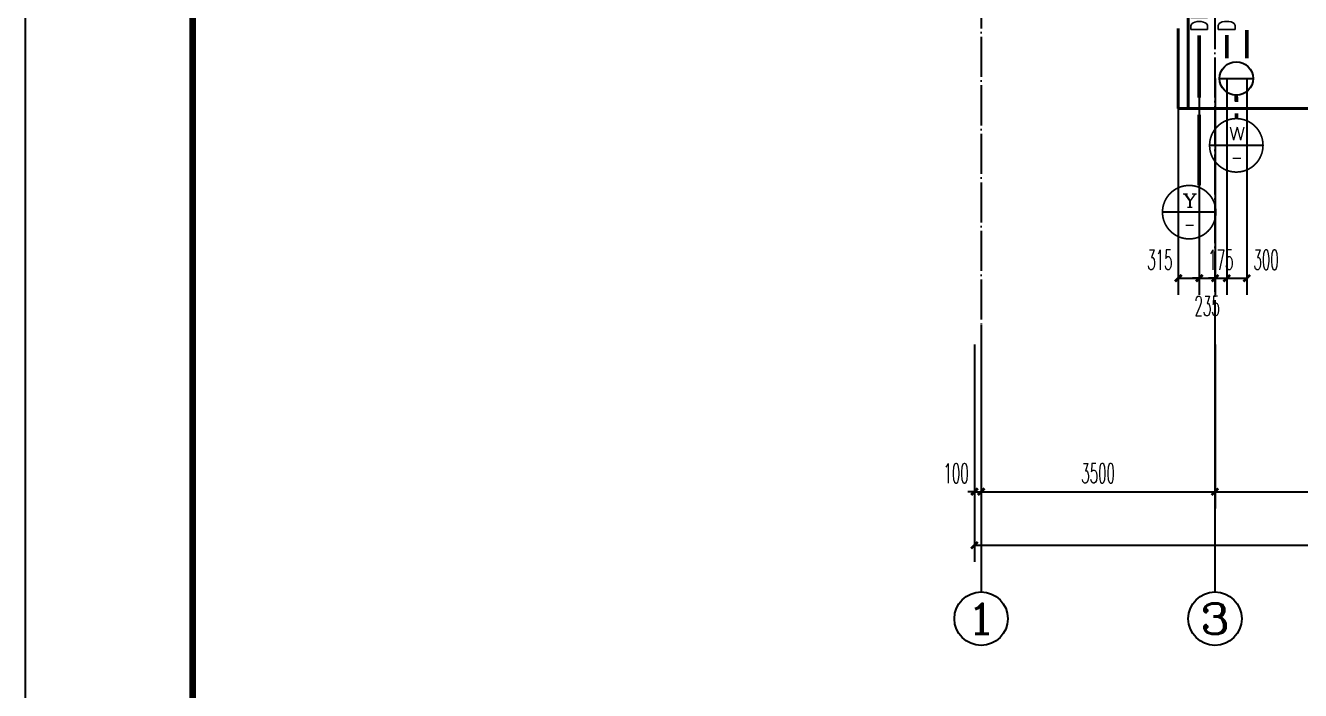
# Model space of a CAD drawing. Extents: x 27938 to 1507990, y 110129 to 923079.
# Drawn here: x 813614 to 832696, y 661501 to 671450 of the extents above; entities that cross this region are included whole.
import ezdxf
from ezdxf.enums import TextEntityAlignment as Align

# ---------------------------------------------------------------- set-up
doc = ezdxf.new("R2010")
doc.units = 0
doc.header["$LTSCALE"] = 1000
doc.header["$MEASUREMENT"] = 0
doc.linetypes.add('DOTE', pattern=[2.42, 2, -0.2, 0.02, -0.2])
for name, color, linetype in [('AXIS', 3, 'Continuous'), ('AXIS_TEXT', 7, 'Continuous'), ('DIM_污水', 2, 'Continuous'), ('DIM_雨水', 4, 'Continuous'), ('DOTE', 1, 'Continuous'), ('PIPE-凝结', 150, 'N'), ('PIPE-废水', 31, 'TG_F'), ('PIPE-污水', 2, 'W'), ('PIPE-雨水', 4, 'TG_Y'), ('TEXT_废水', 7, 'Continuous'), ('TEXT_雨水', 7, 'Continuous'), ('TWT_DIM', 3, 'Continuous'), ('WELL_污水', 2, 'Continuous'), ('图框', 140, 'Continuous')]:
    doc.layers.add(name, color=color, linetype=linetype)
doc.layers.add('yichutu', color=7, linetype='Continuous', true_color=0xffffff, plot=False)
doc.styles.add('_TCH_AXIS', font='COMPLEX', dxfattribs={"bigfont": 'GBCBIG'})
doc.styles.add('_TCH_DIM_T3', font='SIMPLEX.shx', dxfattribs={"width": 0.494118, "bigfont": 'GBCBIG.shx'})
doc.styles.add('_TWT_CIRCLE', font='COMPLEX', dxfattribs={"width": 1.1, "height": 3.5, "bigfont": 'HZTXT'})
doc.styles.add('_TWT_PIPEDN', font='SIMPLEX', dxfattribs={"width": 0.8, "height": 3.5, "bigfont": 'HZTXT'})
doc.styles.add('COMPLEX', font='COMPLEX')
doc.styles.get("Standard").update_dxf_attribs({"font": 'gbenor.shx', "bigfont": 'gbcbig.shx'})
doc.styles.add('TG_LINETYPE', font='SIMPLEX', dxfattribs={"width": 0.8, "height": 3, "bigfont": 'HZTXT'})
doc.linetypes.add('N', pattern='A,3,-0.2,["N",Standard,S=0.25,R=0,X=-0.1,Y=-0.115],-0.2', length=3.4)
doc.linetypes.add('TG_F', pattern='A,2,-0.3,["F",TG_LINETYPE,S=0.1,R=0,X=-0.23,Y=-0.15],0', length=2.3)
doc.linetypes.add('TG_Y', pattern='A,2,-0.229,["Y",TG_LINETYPE,S=0.1,R=0,X=-0.229,Y=-0.15],0', length=2.229)
doc.linetypes.add('W', pattern='A,3,-0.2,["W",Standard,S=0.25,R=0,X=-0.1,Y=-0.115],-0.2', length=3.4)
doc.dimstyles.new('_TCH_ARCH&&100', dxfattribs={"dimtxt": 297.5, "dimasz": 100, "dimexe": 250, "dimexo": 300, "dimgap": 126.25, "dimtad": 1, "dimdec": 0, "dimzin": 0, "dimdsep": 46, "dimtxsty": '_TCH_DIM_T3', "dimblk": 'ARCHTICK', "dimcen": 0.09, "dimclrt": 4, "dimazin": 2, "dimtfac": 1, "dimtdec": 0, "dimtix": 1, "dimtmove": 2, "dimatfit": 3, "dimfxl": 100, "dimtolj": 1, "dimtzin": 0, "dimarcsym": 0})
doc.dimstyles.new('_TWT_ARCH&&100', dxfattribs={"dimtxt": 297.5, "dimasz": 100, "dimexe": 250, "dimexo": 300, "dimgap": 126.25, "dimtad": 1, "dimdec": 0, "dimzin": 0, "dimdsep": 46, "dimtxsty": '_TCH_DIM_T3', "dimblk": 'ARCHTICK', "dimcen": 0.09, "dimclrt": 7, "dimazin": 2, "dimtfac": 1, "dimtdec": 0, "dimtix": 1, "dimtmove": 2, "dimatfit": 3, "dimfxl": 1, "dimtolj": 1, "dimtzin": 0, "dimarcsym": 0})

# ---------------------------------------------------------------- blocks, each defined once
blk = doc.blocks.new('TK')
at = {"layer": '图框'}
blk.add_lwpolyline([(465375, 548714), (549475, 548714), (549475, 489314), (465375, 489314)], close=True, dxfattribs=at)
blk.add_lwpolyline([(465375, 548714), (549475, 548714), (549475, 489314), (465375, 489314)], close=True, dxfattribs=at)
at = {"layer": '图框', "const_width": 100}
blk.add_lwpolyline([(548475, 490314), (548475, 547714), (467875, 547714), (467875, 490314)], close=True, dxfattribs=at)
blk = doc.blocks.new('yct-841-594-84100-59399.9999999999-100-1000.0')
at = {"layer": 'yichutu', "color": 7, "true_color": 0xffffff}
blk.add_lwpolyline([(0, 0), (0, 59400), (84100, 59400), (84100, 0)], close=True, dxfattribs=at)
blk = doc.blocks.new('_ArchTick')
at = {"color": 0, "linetype": 'ByBlock', "const_width": 0.4}
blk.add_lwpolyline([(-0.5, -0.5), (0.5, 0.5)], dxfattribs=at)
blk = doc.blocks.new('*D669')
at = {"layer": 'Defpoints', "color": 0}
for p in [(831592, 670957), (831892, 670957), (831892, 667669)]:
    blk.add_point(p, dxfattribs=at)
at = {"layer": 'TWT_DIM', "color": 0, "lineweight": -2}
for p, q in [((831592, 670657), (831592, 667419)), ((831892, 670657), (831892, 667419)), ((831592, 667669), (831892, 667669))]:
    blk.add_line(p, q, dxfattribs=at)
at = {"layer": 'TWT_DIM', "color": 0, "lineweight": -2, "xscale": 100, "yscale": 100, "zscale": 100, "rotation": 180}
blk.add_blockref('_ArchTick', (831592, 667669), dxfattribs=at)
at = {"layer": 'TWT_DIM', "color": 0, "lineweight": -2, "xscale": 100, "yscale": 100, "zscale": 100}
blk.add_blockref('_ArchTick', (831892, 667669), dxfattribs=at)
at = {"layer": 'TWT_DIM', "color": 7, "insert": (832181, 667944), "char_height": 297.5, "attachment_point": 5, "style": '_TCH_DIM_T3'}
blk.add_mtext('\\A1;300', dxfattribs=at)
blk = doc.blocks.new('*D670')
at = {"layer": 'Defpoints', "color": 0}
for p in [(831417, 670957), (831592, 670957), (831592, 667669)]:
    blk.add_point(p, dxfattribs=at)
at = {"layer": 'TWT_DIM', "color": 0, "lineweight": -2}
for p, q in [((831417, 670657), (831417, 667419)), ((831592, 670657), (831592, 667419)), ((831417, 667669), (831317, 667669)), ((831417, 667669), (831592, 667669)), ((831592, 667669), (831692, 667669))]:
    blk.add_line(p, q, dxfattribs=at)
at = {"layer": 'TWT_DIM', "color": 0, "lineweight": -2, "xscale": 100, "yscale": 100, "zscale": 100}
blk.add_blockref('_ArchTick', (831417, 667669), dxfattribs=at)
at = {"layer": 'TWT_DIM', "color": 0, "lineweight": -2, "xscale": 100, "yscale": 100, "zscale": 100, "rotation": 180}
blk.add_blockref('_ArchTick', (831592, 667669), dxfattribs=at)
at = {"layer": 'TWT_DIM', "color": 7, "insert": (831504, 667944), "char_height": 297.5, "attachment_point": 5, "style": '_TCH_DIM_T3'}
blk.add_mtext('\\A1;175', dxfattribs=at)
blk = doc.blocks.new('*D671')
at = {"layer": 'Defpoints', "color": 0}
for p in [(831182, 670957), (831417, 670957), (831417, 667669)]:
    blk.add_point(p, dxfattribs=at)
at = {"layer": 'TWT_DIM', "color": 0, "lineweight": -2}
for p, q in [((831182, 670657), (831182, 667419)), ((831417, 670657), (831417, 667419)), ((831182, 667669), (831082, 667669)), ((831182, 667669), (831417, 667669)), ((831417, 667669), (831517, 667669))]:
    blk.add_line(p, q, dxfattribs=at)
at = {"layer": 'TWT_DIM', "color": 0, "lineweight": -2, "xscale": 100, "yscale": 100, "zscale": 100}
blk.add_blockref('_ArchTick', (831182, 667669), dxfattribs=at)
at = {"layer": 'TWT_DIM', "color": 0, "lineweight": -2, "xscale": 100, "yscale": 100, "zscale": 100, "rotation": 180}
blk.add_blockref('_ArchTick', (831417, 667669), dxfattribs=at)
at = {"layer": 'TWT_DIM', "color": 7, "insert": (831299, 667253), "char_height": 297.5, "attachment_point": 5, "style": '_TCH_DIM_T3'}
blk.add_mtext('\\A1;235', dxfattribs=at)
blk = doc.blocks.new('*D672')
at = {"layer": 'Defpoints', "color": 0}
for p in [(830867, 670957), (831182, 670957), (831182, 667669)]:
    blk.add_point(p, dxfattribs=at)
at = {"layer": 'TWT_DIM', "color": 0, "lineweight": -2}
for p, q in [((830867, 670657), (830867, 667419)), ((831182, 670657), (831182, 667419)), ((830867, 667669), (831182, 667669))]:
    blk.add_line(p, q, dxfattribs=at)
at = {"layer": 'TWT_DIM', "color": 0, "lineweight": -2, "xscale": 100, "yscale": 100, "zscale": 100, "rotation": 180}
blk.add_blockref('_ArchTick', (830867, 667669), dxfattribs=at)
at = {"layer": 'TWT_DIM', "color": 0, "lineweight": -2, "xscale": 100, "yscale": 100, "zscale": 100}
blk.add_blockref('_ArchTick', (831182, 667669), dxfattribs=at)
at = {"layer": 'TWT_DIM', "color": 7, "insert": (830592, 667944), "char_height": 297.5, "attachment_point": 5, "style": '_TCH_DIM_T3'}
blk.add_mtext('\\A1;315', dxfattribs=at)
blk = doc.blocks.new('*D889')
at = {"layer": 'AXIS', "color": 0, "lineweight": -2}
for p, q in [((827817, 666675), (827817, 664225)), ((827917, 666675), (827917, 664225)), ((827817, 664475), (827717, 664475)), ((827817, 664475), (827917, 664475)), ((827917, 664475), (828017, 664475))]:
    blk.add_line(p, q, dxfattribs=at)
at = {"layer": 'Defpoints', "color": 0}
for p in [(827817, 666975), (827917, 666975), (827917, 664475)]:
    blk.add_point(p, dxfattribs=at)
at = {"layer": 'AXIS', "color": 0, "lineweight": -2, "xscale": 100, "yscale": 100, "zscale": 100}
blk.add_blockref('_ArchTick', (827817, 664475), dxfattribs=at)
at = {"layer": 'AXIS', "color": 0, "lineweight": -2, "xscale": 100, "yscale": 100, "zscale": 100, "rotation": 180}
blk.add_blockref('_ArchTick', (827917, 664475), dxfattribs=at)
at = {"layer": 'AXIS', "color": 4, "insert": (827542, 664750), "char_height": 297.5, "attachment_point": 5, "style": '_TCH_DIM_T3'}
blk.add_mtext('\\A1;100', dxfattribs=at)
blk = doc.blocks.new('*D890')
at = {"layer": 'AXIS', "color": 0, "lineweight": -2}
for p, q in [((827917, 666675), (827917, 664225)), ((831417, 666675), (831417, 664225)), ((827917, 664475), (831417, 664475))]:
    blk.add_line(p, q, dxfattribs=at)
at = {"layer": 'Defpoints', "color": 0}
for p in [(827917, 666975), (831417, 666975), (831417, 664475)]:
    blk.add_point(p, dxfattribs=at)
at = {"layer": 'AXIS', "color": 0, "lineweight": -2, "xscale": 100, "yscale": 100, "zscale": 100, "rotation": 180}
blk.add_blockref('_ArchTick', (827917, 664475), dxfattribs=at)
at = {"layer": 'AXIS', "color": 0, "lineweight": -2, "xscale": 100, "yscale": 100, "zscale": 100}
blk.add_blockref('_ArchTick', (831417, 664475), dxfattribs=at)
at = {"layer": 'AXIS', "color": 4, "insert": (829667, 664750), "char_height": 297.5, "attachment_point": 5, "style": '_TCH_DIM_T3'}
blk.add_mtext('\\A1;3500', dxfattribs=at)
blk = doc.blocks.new('*D891')
at = {"layer": 'AXIS', "color": 0, "lineweight": -2}
for p, q in [((831417, 666675), (831417, 664225)), ((837217, 666675), (837217, 664225)), ((831417, 664475), (837217, 664475))]:
    blk.add_line(p, q, dxfattribs=at)
at = {"layer": 'Defpoints', "color": 0}
for p in [(831417, 666975), (837217, 666975), (837217, 664475)]:
    blk.add_point(p, dxfattribs=at)
at = {"layer": 'AXIS', "color": 0, "lineweight": -2, "xscale": 100, "yscale": 100, "zscale": 100, "rotation": 180}
blk.add_blockref('_ArchTick', (831417, 664475), dxfattribs=at)
at = {"layer": 'AXIS', "color": 0, "lineweight": -2, "xscale": 100, "yscale": 100, "zscale": 100}
blk.add_blockref('_ArchTick', (837217, 664475), dxfattribs=at)
at = {"layer": 'AXIS', "color": 4, "insert": (834317, 664750), "char_height": 297.5, "attachment_point": 5, "style": '_TCH_DIM_T3'}
blk.add_mtext('\\A1;5800', dxfattribs=at)
blk = doc.blocks.new('*D896')
at = {"layer": 'AXIS', "color": 0, "lineweight": -2}
for p, q in [((827817, 666675), (827817, 663425)), ((878017, 666675), (878017, 663425)), ((827817, 663675), (878017, 663675))]:
    blk.add_line(p, q, dxfattribs=at)
at = {"layer": 'Defpoints', "color": 0}
for p in [(827817, 666975), (878017, 666975), (878017, 663675)]:
    blk.add_point(p, dxfattribs=at)
at = {"layer": 'AXIS', "color": 0, "lineweight": -2, "xscale": 100, "yscale": 100, "zscale": 100, "rotation": 180}
blk.add_blockref('_ArchTick', (827817, 663675), dxfattribs=at)
at = {"layer": 'AXIS', "color": 0, "lineweight": -2, "xscale": 100, "yscale": 100, "zscale": 100}
blk.add_blockref('_ArchTick', (878017, 663675), dxfattribs=at)
at = {"layer": 'AXIS', "color": 4, "insert": (852917, 663950), "char_height": 297.5, "attachment_point": 5, "style": '_TCH_DIM_T3'}
blk.add_mtext('\\A1;50200', dxfattribs=at)
blk = doc.blocks.new('_AXISO')
blk.add_circle((0, 0), 0.5)
at = {"layer": 'AXIS_TEXT', "style": 'COMPLEX', "width": 1.041667}
blk.add_attdef('A', text='', height=0.56, dxfattribs=at).set_placement((-0.25, -0.28), (0.25, -0.28), align=Align.FIT)
blk = doc.blocks.new('$TWTSYS$00000190')
blk.add_line((0, 0.5, 0), (0, -0.5, 0))
blk.add_circle((0, 0, 0), 0.5)
blk = doc.blocks.new('*D1462')
at = {"layer": 'Defpoints', "color": 0}
for p in [(831592, 670957), (831892, 670957), (831892, 667669)]:
    blk.add_point(p, dxfattribs=at)
at = {"layer": 'TWT_DIM', "color": 0, "lineweight": -2}
for p, q in [((831592, 670657), (831592, 667419)), ((831892, 670657), (831892, 667419)), ((831592, 667669), (831892, 667669))]:
    blk.add_line(p, q, dxfattribs=at)
at = {"layer": 'TWT_DIM', "color": 0, "lineweight": -2, "xscale": 100, "yscale": 100, "zscale": 100, "rotation": 180}
blk.add_blockref('_ArchTick', (831592, 667669), dxfattribs=at)
at = {"layer": 'TWT_DIM', "color": 0, "lineweight": -2, "xscale": 100, "yscale": 100, "zscale": 100}
blk.add_blockref('_ArchTick', (831892, 667669), dxfattribs=at)
at = {"layer": 'TWT_DIM', "color": 7, "insert": (832181, 667944), "char_height": 297.5, "attachment_point": 5, "style": '_TCH_DIM_T3'}
blk.add_mtext('\\A1;300', dxfattribs=at)
blk = doc.blocks.new('*D1463')
at = {"layer": 'Defpoints', "color": 0}
for p in [(831417, 670957), (831592, 670957), (831592, 667669)]:
    blk.add_point(p, dxfattribs=at)
at = {"layer": 'TWT_DIM', "color": 0, "lineweight": -2}
for p, q in [((831417, 670657), (831417, 667419)), ((831592, 670657), (831592, 667419)), ((831417, 667669), (831317, 667669)), ((831417, 667669), (831592, 667669)), ((831592, 667669), (831692, 667669))]:
    blk.add_line(p, q, dxfattribs=at)
at = {"layer": 'TWT_DIM', "color": 0, "lineweight": -2, "xscale": 100, "yscale": 100, "zscale": 100}
blk.add_blockref('_ArchTick', (831417, 667669), dxfattribs=at)
at = {"layer": 'TWT_DIM', "color": 0, "lineweight": -2, "xscale": 100, "yscale": 100, "zscale": 100, "rotation": 180}
blk.add_blockref('_ArchTick', (831592, 667669), dxfattribs=at)
at = {"layer": 'TWT_DIM', "color": 7, "insert": (831504, 667944), "char_height": 297.5, "attachment_point": 5, "style": '_TCH_DIM_T3'}
blk.add_mtext('\\A1;175', dxfattribs=at)
blk = doc.blocks.new('*D1464')
at = {"layer": 'Defpoints', "color": 0}
for p in [(831182, 670957), (831417, 670957), (831417, 667669)]:
    blk.add_point(p, dxfattribs=at)
at = {"layer": 'TWT_DIM', "color": 0, "lineweight": -2}
for p, q in [((831182, 670657), (831182, 667419)), ((831417, 670657), (831417, 667419)), ((831182, 667669), (831082, 667669)), ((831182, 667669), (831417, 667669)), ((831417, 667669), (831517, 667669))]:
    blk.add_line(p, q, dxfattribs=at)
at = {"layer": 'TWT_DIM', "color": 0, "lineweight": -2, "xscale": 100, "yscale": 100, "zscale": 100}
blk.add_blockref('_ArchTick', (831182, 667669), dxfattribs=at)
at = {"layer": 'TWT_DIM', "color": 0, "lineweight": -2, "xscale": 100, "yscale": 100, "zscale": 100, "rotation": 180}
blk.add_blockref('_ArchTick', (831417, 667669), dxfattribs=at)
at = {"layer": 'TWT_DIM', "color": 7, "insert": (831299, 667253), "char_height": 297.5, "attachment_point": 5, "style": '_TCH_DIM_T3'}
blk.add_mtext('\\A1;235', dxfattribs=at)
blk = doc.blocks.new('*D1465')
at = {"layer": 'Defpoints', "color": 0}
for p in [(830867, 670957), (831182, 670957), (831182, 667669)]:
    blk.add_point(p, dxfattribs=at)
at = {"layer": 'TWT_DIM', "color": 0, "lineweight": -2}
for p, q in [((830867, 670657), (830867, 667419)), ((831182, 670657), (831182, 667419)), ((830867, 667669), (831182, 667669))]:
    blk.add_line(p, q, dxfattribs=at)
at = {"layer": 'TWT_DIM', "color": 0, "lineweight": -2, "xscale": 100, "yscale": 100, "zscale": 100, "rotation": 180}
blk.add_blockref('_ArchTick', (830867, 667669), dxfattribs=at)
at = {"layer": 'TWT_DIM', "color": 0, "lineweight": -2, "xscale": 100, "yscale": 100, "zscale": 100}
blk.add_blockref('_ArchTick', (831182, 667669), dxfattribs=at)
at = {"layer": 'TWT_DIM', "color": 7, "insert": (830592, 667944), "char_height": 297.5, "attachment_point": 5, "style": '_TCH_DIM_T3'}
blk.add_mtext('\\A1;315', dxfattribs=at)

msp = doc.modelspace()

# ---------------------------------------------------------------- linework, layer by layer
at = {"layer": 'AXIS', "color": 8}
for p, q in [((827916.6, 666975.2), (827916.6, 662975.2)), ((831416.6, 666975.2), (831416.6, 662975.2))]:
    msp.add_line(p, q, dxfattribs=at)
at = {"layer": 'DIM_污水'}
msp.add_line((832135.6, 669657.2), (831335.6, 669657.2), dxfattribs=at)
at = {"layer": 'DIM_污水', "const_width": 25}
msp.add_lwpolyline([(832135.6, 669657.2, 1), (831335.6, 669657.2, 1)], format="xyb", close=True, dxfattribs=at)
at = {"layer": 'DIM_雨水'}
msp.add_line((831430.6, 668657.2), (830630.6, 668657.2), dxfattribs=at)
at = {"layer": 'DIM_雨水', "const_width": 25}
msp.add_lwpolyline([(831430.6, 668657.2, 1), (830630.6, 668657.2, 1)], format="xyb", close=True, dxfattribs=at)
at = {"layer": 'DOTE', "color": 169, "linetype": 'DOTE', "ltscale": 0.3}
for p, q in [((827916.6, 690157.2), (827916.6, 666975.2)), ((831416.6, 678957.2), (831416.6, 666975.2))]:
    msp.add_line(p, q, dxfattribs=at)
at = {"layer": 'PIPE-凝结', "ltscale": 0.5, "const_width": 45}
for points in [[(831016.6, 670207.2), (831016.6, 674004.6)], [(830866.6, 671408.4), (830866.6, 670207.2)], [(830866.6, 670207.2), (852616.6, 670207.2)]]:
    msp.add_lwpolyline(points, dxfattribs=at)
at = {"layer": 'PIPE-废水', "ltscale": 0.5, "const_width": 55}
for points in [[(831591.6, 670957.2), (831591.6, 671308.1)], [(831891.6, 670957.2), (831891.6, 671384.9)]]:
    msp.add_lwpolyline(points, dxfattribs=at)
at = {"layer": 'PIPE-污水', "const_width": 55}
for points in [[(831735.9, 670407.2), (831736.1, 670307.5)], [(831736.3, 670137.1), (831736.4, 670057.2)]]:
    msp.add_lwpolyline(points, dxfattribs=at)
at = {"layer": 'PIPE-雨水', "ltscale": 0.5, "const_width": 55}
for points in [[(831181.6, 670368.1), (831181.6, 671304.9)], [(831181.6, 669057.2), (831181.6, 670118.5)]]:
    msp.add_lwpolyline(points, dxfattribs=at)

# ---------------------------------------------------------------- block references
msp.add_blockref('TK', (348239.1, 153143.3))
at = {"layer": 'AXIS', "color": 8}
ref = msp.add_blockref('_AXISO', (827916.6, 662575.2), dxfattribs=dict(at, xscale=800, yscale=800, zscale=800))
ref.add_attrib('A', '1', dxfattribs={"layer": 'AXIS_TEXT', "color": 8, "ltscale": 0.5, "height": 452.5, "style": '_TCH_AXIS', "width": 2.333333}).set_placement((827690.3, 662348.9), (828142.9, 662348.9), align=Align.FIT)
ref = msp.add_blockref('_AXISO', (831416.6, 662575.2), dxfattribs=dict(at, xscale=800, yscale=800, zscale=800))
ref.add_attrib('A', '3', dxfattribs={"layer": 'AXIS_TEXT', "color": 8, "ltscale": 0.5, "height": 452.5, "style": '_TCH_AXIS', "width": 1.5}).set_placement((831190.3, 662348.9), (831642.9, 662348.9), align=Align.FIT)
at = {"layer": 'WELL_污水', "xscale": 500, "yscale": 500, "zscale": 500, "rotation": 90}
msp.add_blockref('$TWTSYS$00000190', (831735.6, 670657.2), dxfattribs=at)
at = {"layer": 'yichutu'}
msp.add_blockref('yct-841-594-84100-59399.9999999999-100-1000.0', (813614.1, 642457), dxfattribs=at)

# ---------------------------------------------------------------- texts
at = {"layer": 'DIM_污水', "color": 7, "style": '_TWT_CIRCLE'}
for s, height, width, p, p2 in [('W', 193.3, 1.21, (831624.2, 669733.5), (831869.2, 669733.5)), ('-', 207, 0.941111, (831659.7, 669375.9), (831826.6, 669375.9))]:
    msp.add_text(s, height=height, dxfattribs=dict(at, width=width)).set_placement(p, p2, align=Align.FIT)
at = {"layer": 'DIM_雨水', "color": 7, "style": '_TWT_CIRCLE'}
for s, height, width, p, p2 in [('Y', 198.8, 1.21, (830931.6, 668732.7), (831149.3, 668732.7)), ('-', 207, 0.941111, (830954.7, 668375.9), (831121.6, 668375.9))]:
    msp.add_text(s, height=height, dxfattribs=dict(at, width=width)).set_placement(p, p2, align=Align.FIT)
at = {"layer": 'TEXT_废水', "style": '_TWT_PIPEDN', "width": 0.8}
msp.add_text('DN100', height=250, rotation=90, dxfattribs=at).set_placement((831716.6, 671358.1))
at = {"layer": 'TEXT_雨水', "style": '_TWT_PIPEDN', "width": 0.8}
msp.add_text('DN100', height=250, rotation=90, dxfattribs=at).set_placement((831306.6, 671354.9))

# ---------------------------------------------------------------- dimensions: what is measured, and where the dimension line sits
at = {"layer": 'AXIS', "color": 8}
dim = msp.add_linear_dim(base=(827916.6, 664475.2), p1=(827816.6, 666975.2), p2=(827916.6, 666975.2), angle=0, dimstyle='_TCH_ARCH&&100', dxfattribs=at)
dim.commit()
dim.dimension.update_dxf_attribs({"geometry": '*D889', "text_midpoint": (827541.6, 664750.2), "dimtype": 129})
for p1, p2, distance, picture, middle in [((827816.6, 666975.2), (878016.6, 666975.2), -3300, '*D896', (852916.6, 663950.2)), ((827916.6, 666975.2), (831416.6, 666975.2), -2500, '*D890', (829666.6, 664750.2)), ((831416.6, 666975.2), (837216.6, 666975.2), -2500, '*D891', (834316.6, 664750.2))]:
    dim = msp.add_aligned_dim(p1=p1, p2=p2, distance=distance, dimstyle='_TCH_ARCH&&100', dxfattribs=at)
    dim.commit()
    dim.dimension.update_dxf_attribs({"geometry": picture, "text_midpoint": middle})
at = {"layer": 'TWT_DIM'}
for base, p1, p2, picture, middle in [((831181.6, 667668.8), (830866.6, 670957.2), (831181.6, 670957.2), '*D672', (830591.6, 667943.8)), ((831181.6, 667668.8), (830866.6, 670957.2), (831181.6, 670957.2), '*D1465', (830591.6, 667943.8)), ((831416.6, 667668.8), (831181.6, 670957.2), (831416.6, 670957.2), '*D671', (831299.1, 667253.1)), ((831416.6, 667668.8), (831181.6, 670957.2), (831416.6, 670957.2), '*D1464', (831299.1, 667253.1)), ((831891.6, 667668.8), (831591.6, 670957.2), (831891.6, 670957.2), '*D669', (832180.6, 667943.8)), ((831891.6, 667668.8), (831591.6, 670957.2), (831891.6, 670957.2), '*D1462', (832180.6, 667943.8))]:
    dim = msp.add_linear_dim(base=base, p1=p1, p2=p2, angle=0, dimstyle='_TWT_ARCH&&100', dxfattribs=at)
    dim.commit()
    dim.dimension.update_dxf_attribs({"geometry": picture, "text_midpoint": middle, "dimtype": 129})
for picture in ['*D670', '*D1463']:
    dim = msp.add_aligned_dim(p1=(831416.6, 670957.2), p2=(831591.6, 670957.2), distance=-3288.3, dimstyle='_TWT_ARCH&&100', dxfattribs=at)
    dim.commit()
    dim.dimension.update_dxf_attribs({"geometry": picture, "text_midpoint": (831504.1, 667943.8)})

doc.saveas('drawing.dxf')
